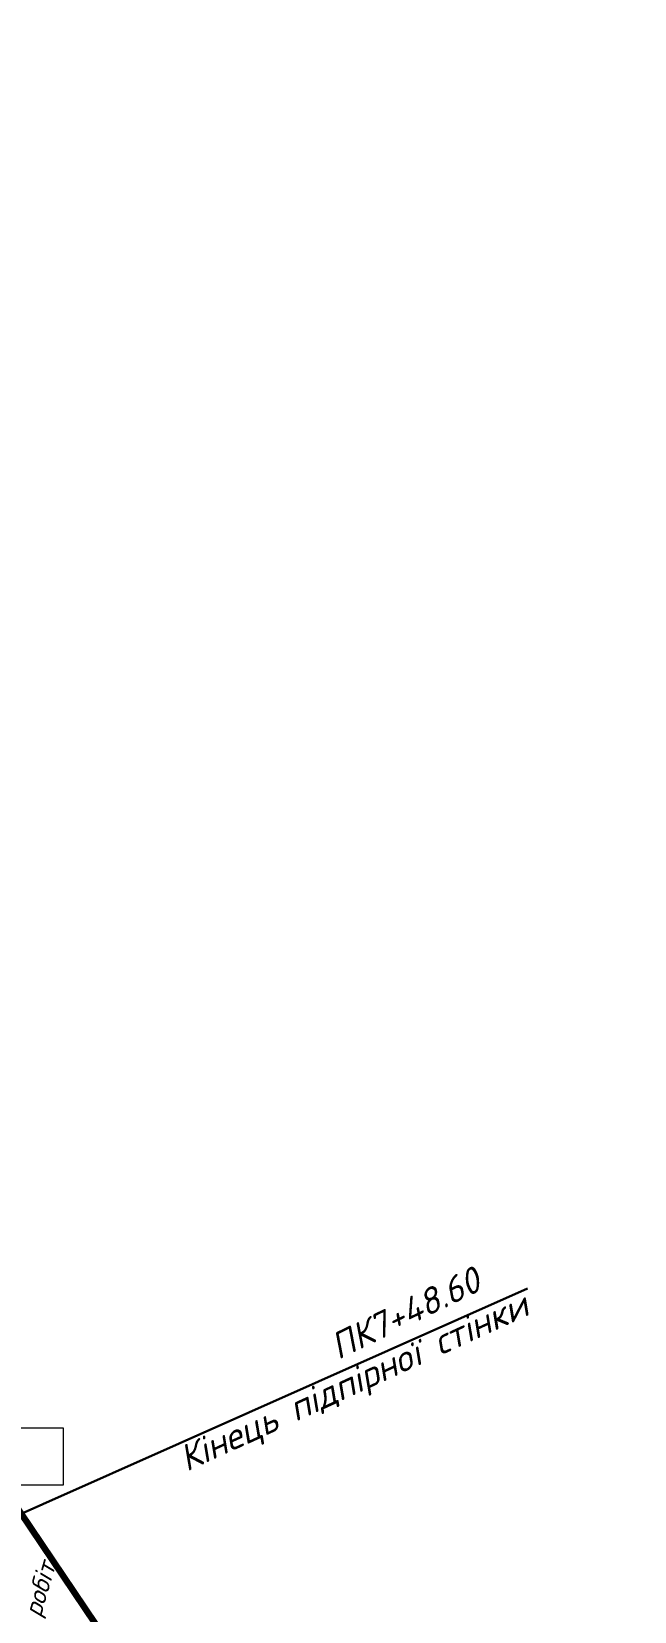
# Model space of a CAD drawing. Header units: metres. Extents: x 34785 to 38791, y 49888 to 55971.
# Drawn here: x 35044.1 to 35125.9, y 52048.6 to 52262.9 of the extents above; entities that cross this region are included whole.
import ezdxf

# ---------------------------------------------------------------- set-up
doc = ezdxf.new("R2010")
doc.units = ezdxf.units.M
for name, color, linetype in [('09_Граница работ', 5, 'Continuous'), ('____Троутары', 7, 'Continuous'), ('___var1.2_tynel', 7, 'Continuous'), ('___тротуары', 7, 'Continuous')]:
    doc.layers.add(name, color=color, linetype=linetype)
doc.layers.add('45 разметка', color=7, linetype='Continuous', lineweight=0)
doc.layers.add('_ЗНАКИ', color=7, linetype='Continuous', lineweight=0)
doc.styles.add('ACAD', font='isocpeui.ttf', dxfattribs={"height": 2.5})
doc.styles.add('Bm431', font='bm431i.ttf')
picture_1 = doc.add_image_def('image9.png', size_in_pixel=(1200, 1062))

msp = doc.modelspace()

# ---------------------------------------------------------------- hatches: boundary and pattern name
at = {"layer": '____Троутары', "transparency": 33554559}
h = msp.add_hatch(dxfattribs=at)
h.set_pattern_fill('ANSI37', color=1, scale=0.05)
h.paths.add_polyline_path([(35081.793, 51893.729), (35080.422, 51893.119), (35088.578, 51874.794, -0.0068959), (35090.475, 51870.37, 0.1298911), (35089.495, 51876.423)])
h.paths.add_polyline_path([(35009.55, 52047.053), (35012.97, 52048.576, 0.7928235)])

# ---------------------------------------------------------------- linework, layer by layer
at = {"layer": '___var1.2_tynel', "color": 1, "lineweight": 30, "flags": 128}
msp.add_lwpolyline([(35111.426, 52092.395), (34998.383, 52042.083)], dxfattribs=at)
at = {"layer": '___тротуары', "color": 246, "lineweight": 90, "true_color": 0x670f29, "flags": 128}
msp.add_lwpolyline([(35125.911, 51990.283), (35113.865, 51957.06), (35091.453, 51985.802), (35054.302, 52044.676), (35010.408, 52109.773), (34972.617, 52160.028), (34954.298, 52211.348), (34934.692, 52254.823), (34952.955, 52262.886)], dxfattribs=at)

# ---------------------------------------------------------------- texts
at = {"layer": '09_Граница работ', "insert": (35040.434, 52039.418), "char_height": 2.5, "attachment_point": 1, "rotation": 74.03886, "style": 'Bm431'}
msp.add_mtext_dynamic_manual_height_columns('{\\fISOCPEUR|b0|i1|c204|p34;межа робіт}', width=38.01026, gutter_width=10, heights=[0], dxfattribs=at)
at = {"layer": '45 разметка', "color": 1, "char_height": 3.5, "attachment_point": 5, "style": 'ACAD'}
for s, insert, width, rotation in [('\\pxql;ПК7+48.60', (35108.171, 52095.539), 51.64801, 26), ('\\pxql;Кінець підпірної стінки', (35094.84, 52082.483), 66.4575, 24.59991)]:
    msp.add_mtext(s, dxfattribs=dict(at, insert=insert, width=width, rotation=rotation))

# ---------------------------------------------------------------- pictures from other files: only their frames are drawn
at = {"layer": '_ЗНАКИ'}
image = msp.add_image(picture_1, insert=(35039.622, 52065.701), size_in_units=(8.79, 7.779), dxfattribs=at)
image.dxf.flags = 7

doc.saveas('drawing.dxf')
